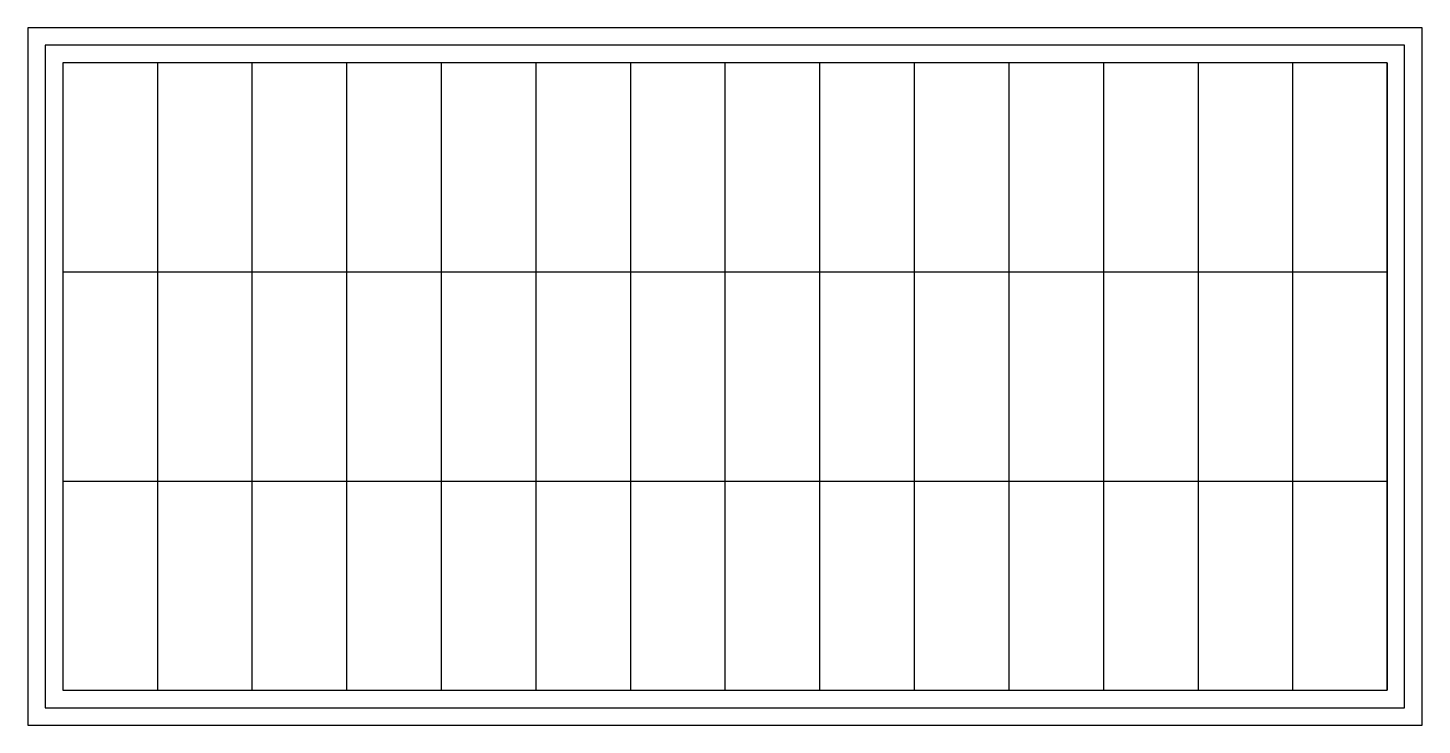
# Model space of a CAD drawing. Extents: x 253186 to 254386, y 26924 to 27524.
import ezdxf

# ---------------------------------------------------------------- set-up
doc = ezdxf.new("R2010")
doc.units = 0
doc.header["$LTSCALE"] = 20
doc.header["$MEASUREMENT"] = 0
doc.layers.add('4', color=5, linetype='CONTINUOUS')
doc.layers.add('填充', color=4, linetype='CONTINUOUS')

msp = doc.modelspace()

# ---------------------------------------------------------------- linework, layer by layer
at = {"layer": '4', "linetype": 'BYBLOCK'}
for p, q in [((253216.3, 27494.2), (253216.3, 26954.2)), ((254356.3, 27494.2), (253216.3, 27494.2)), ((253297.8, 27494.2), (253297.8, 26954.2)), ((253379.2, 27494.2), (253379.2, 26954.2)), ((253460.6, 27494.2), (253460.6, 26954.2)), ((253542.1, 27494.2), (253542.1, 26954.2)), ((253623.5, 27494.2), (253623.5, 26954.2)), ((253704.9, 27494.2), (253704.9, 26954.2)), ((253786.3, 27494.2), (253786.3, 26954.2)), ((253867.8, 27494.2), (253867.8, 26954.2)), ((253949.2, 27494.2), (253949.2, 26954.2)), ((254030.6, 27494.2), (254030.6, 26954.2)), ((254112.1, 27494.2), (254112.1, 26954.2)), ((254193.5, 27494.2), (254193.5, 26954.2)), ((254274.9, 27494.2), (254274.9, 26954.2)), ((254356.3, 26954.2), (254356.3, 27494.2)), ((254356.4, 27494.2), (254356.4, 26954.2)), ((253216.3, 27314.2), (254356.3, 27314.2)), ((253216.3, 27134.2), (254356.3, 27134.2)), ((253216.3, 26954.2), (254356.3, 26954.2))]:
    msp.add_line(p, q, dxfattribs=at)
msp.add_lwpolyline([(253201.3, 26939.2), (254371.3, 26939.2), (254371.3, 27509.2), (253201.3, 27509.2)], close=True, dxfattribs=at)
at = {"layer": '填充', "linetype": 'BYBLOCK'}
msp.add_lwpolyline([(253186.3, 26924.2), (254386.3, 26924.2), (254386.3, 27524.2), (253186.3, 27524.2)], close=True, dxfattribs=at)

doc.saveas('drawing.dxf')
